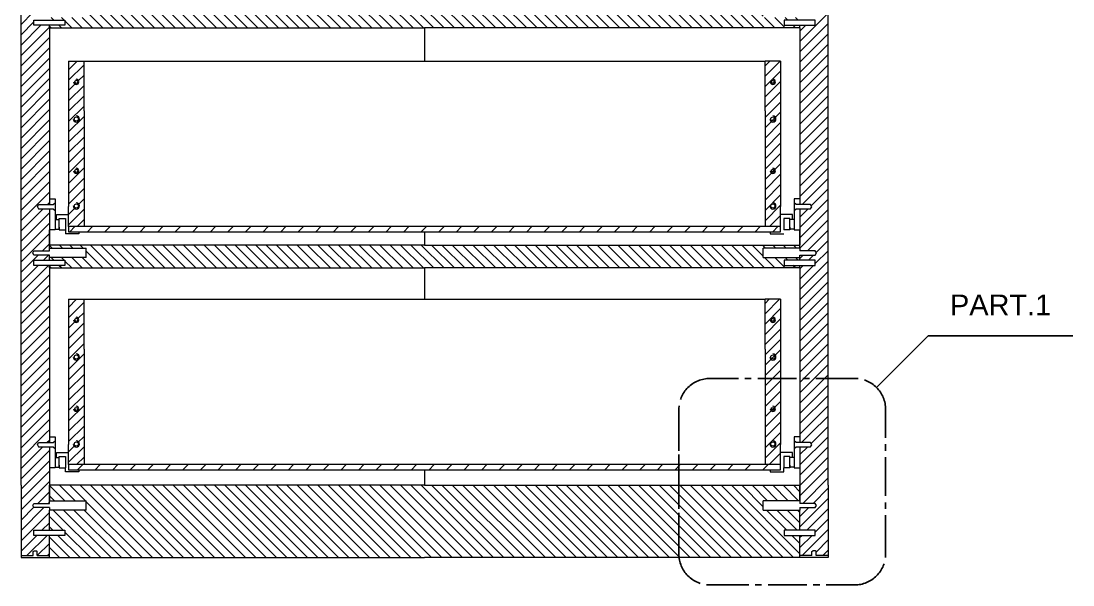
# Model space of a CAD drawing. Header units: millimetres. Extents: x -1233 to 3094, y -223 to 1764.
# Drawn here: x 1488.5 to 1590.3, y 1231.5 to 1286.1 of the extents above; entities that cross this region are included whole.
import ezdxf
from ezdxf.enums import TextEntityAlignment as Align

# ---------------------------------------------------------------- set-up
doc = ezdxf.new("R2010")
doc.units = ezdxf.units.MM
doc.linetypes.add('CENTER2', pattern=[1.125, 0.75, -0.125, 0.125, -0.125])
doc.layers.get('0').update_dxf_attribs({"color": 8})
doc.layers.add('A-SECT A-MCUT', color=7, linetype='Continuous', lineweight=35)
doc.layers.add('Campiture', color=1, linetype='Continuous')
doc.layers.add('Incastri', color=4, linetype='Continuous')
doc.styles.add('ARIAL', font='Arial.ttf')
pattern_1 = [(45, (1054.9177, 1174.1814), (-0.85, 0.85), [])]

# ---------------------------------------------------------------- blocks, each defined once
blk = doc.blocks.new('retino 2')
at = {"color": 175, "linetype": 'Continuous'}
for p, q in [((510.41, 33.59), (508.94, 35.06)), ((511.41, 33.59), (509.91, 35.09)), ((512.41, 33.59), (510.91, 35.09)), ((518.91, 28.09), (511.91, 35.09)), ((519.91, 28.09), (512.91, 35.09)), ((520.91, 28.09), (513.91, 35.09)), ((521.91, 28.09), (514.91, 35.09)), ((522.91, 28.09), (515.91, 35.09)), ((523.91, 28.09), (516.91, 35.09)), ((524.91, 28.09), (517.91, 35.09)), ((525.91, 28.09), (518.91, 35.09)), ((526.91, 28.09), (519.91, 35.09)), ((527.91, 28.09), (520.91, 35.09)), ((528.91, 28.09), (521.91, 35.09)), ((529.91, 28.09), (522.91, 35.09)), ((530.91, 28.09), (523.91, 35.09)), ((531.91, 28.09), (524.91, 35.09)), ((532.91, 28.09), (525.91, 35.09)), ((533.91, 28.09), (526.91, 35.09)), ((534.91, 28.09), (527.91, 35.09)), ((535.91, 28.09), (528.91, 35.09)), ((536.91, 28.09), (529.91, 35.09)), ((537.91, 28.09), (530.91, 35.09)), ((538.91, 28.09), (531.91, 35.09)), ((539.91, 28.09), (532.91, 35.09)), ((540.91, 28.09), (533.91, 35.09)), ((541.91, 28.09), (534.91, 35.09)), ((542.91, 28.09), (535.91, 35.09)), ((543.91, 28.09), (536.91, 35.09)), ((544.91, 28.09), (537.91, 35.09)), ((545.91, 28.09), (538.91, 35.09)), ((546.91, 28.09), (539.91, 35.09)), ((547.91, 28.09), (540.91, 35.09)), ((548.91, 28.09), (541.91, 35.09)), ((549.91, 28.09), (542.91, 35.09)), ((550.91, 28.09), (543.91, 35.09)), ((551.91, 28.09), (544.91, 35.09)), ((552.91, 28.09), (545.91, 35.09)), ((553.91, 28.09), (546.91, 35.09)), ((554.91, 28.09), (547.91, 35.09)), ((555.91, 28.09), (548.91, 35.09)), ((556.91, 28.09), (549.91, 35.09)), ((557.91, 28.09), (550.91, 35.09)), ((558.91, 28.09), (551.91, 35.09)), ((559.91, 28.09), (552.91, 35.09)), ((560.91, 28.09), (553.91, 35.09)), ((561.91, 28.09), (554.91, 35.09)), ((562.91, 28.09), (555.91, 35.09)), ((563.91, 28.09), (556.91, 35.09)), ((564.91, 28.09), (557.91, 35.09)), ((565.91, 28.09), (558.91, 35.09)), ((566.91, 28.09), (559.91, 35.09)), ((567.91, 28.09), (560.91, 35.09)), ((568.91, 28.09), (561.91, 35.09)), ((569.91, 28.09), (562.91, 35.09)), ((570.91, 28.09), (563.91, 35.09)), ((571.91, 28.09), (564.91, 35.09)), ((572.91, 28.09), (565.91, 35.09)), ((573.91, 28.09), (566.91, 35.09)), ((574.91, 28.09), (567.91, 35.09)), ((575.91, 28.09), (568.91, 35.09)), ((576.91, 28.09), (569.91, 35.09)), ((577.91, 28.09), (570.91, 35.09)), ((578.91, 28.09), (571.91, 35.09)), ((579.91, 28.09), (572.91, 35.09)), ((580.91, 28.09), (573.91, 35.09)), ((581.53, 28.46), (574.91, 35.09)), ((577.97, 33.02), (575.91, 35.09)), ((578.41, 33.59), (576.91, 35.09)), ((579.41, 33.59), (577.91, 35.09)), ((580.41, 33.59), (578.91, 35.09)), ((581.41, 33.59), (579.91, 35.09)), ((581.53, 34.46), (580.91, 35.09)), ((509.41, 33.59), (508.94, 34.06)), ((513.91, 28.09), (509.31, 32.69)), ((514.91, 28.09), (510.31, 32.69)), ((515.91, 28.09), (511.31, 32.69)), ((516.91, 28.09), (512.31, 32.69)), ((517.91, 28.09), (512.5, 33.5)), ((580.26, 30.74), (578.31, 32.69)), ((581.26, 30.74), (579.31, 32.69)), ((581.53, 31.46), (580.31, 32.69)), ((581.53, 32.46), (581.31, 32.69)), ((510.26, 30.74), (508.94, 32.06)), ((509.26, 30.74), (508.94, 31.06)), ((512.91, 28.09), (510.44, 30.56)), ((510.91, 28.09), (508.94, 30.06)), ((511.91, 28.09), (509.76, 30.24)), ((581.53, 29.46), (580.76, 30.24)), ((509.91, 28.09), (508.94, 29.06))]:
    blk.add_line(p, q, dxfattribs=at)
blk = doc.blocks.new('retino 1')
at = {"color": 175, "linetype": 'Continuous'}
for p, q in [((318.13, 159.67), (317.86, 159.94)), ((319.13, 159.67), (318.83, 159.97)), ((320.13, 159.67), (319.83, 159.97)), ((321.13, 159.67), (320.83, 159.97)), ((324.03, 157.77), (321.83, 159.97)), ((325.03, 157.77), (322.83, 159.97)), ((326.03, 157.77), (323.83, 159.97)), ((327.03, 157.77), (324.83, 159.97)), ((328.03, 157.77), (325.83, 159.97)), ((329.03, 157.77), (326.83, 159.97)), ((330.03, 157.77), (327.83, 159.97)), ((331.03, 157.77), (328.83, 159.97)), ((332.03, 157.77), (329.83, 159.97)), ((333.03, 157.77), (330.83, 159.97)), ((334.03, 157.77), (331.83, 159.97)), ((335.03, 157.77), (332.83, 159.97)), ((336.03, 157.77), (333.83, 159.97)), ((337.03, 157.77), (334.83, 159.97)), ((338.03, 157.77), (335.83, 159.97)), ((339.03, 157.77), (336.83, 159.97)), ((340.03, 157.77), (337.83, 159.97)), ((341.03, 157.77), (338.83, 159.97)), ((342.03, 157.77), (339.83, 159.97)), ((343.03, 157.77), (340.83, 159.97)), ((344.03, 157.77), (341.83, 159.97)), ((345.03, 157.77), (342.83, 159.97)), ((346.03, 157.77), (343.83, 159.97)), ((347.03, 157.77), (344.83, 159.97)), ((348.03, 157.77), (345.83, 159.97)), ((349.03, 157.77), (346.83, 159.97)), ((350.03, 157.77), (347.83, 159.97)), ((351.03, 157.77), (348.83, 159.97)), ((352.03, 157.77), (349.83, 159.97)), ((353.03, 157.77), (350.83, 159.97)), ((354.03, 157.77), (351.83, 159.97)), ((355.03, 157.77), (352.83, 159.97)), ((356.03, 157.77), (353.83, 159.97)), ((357.03, 157.77), (354.83, 159.97)), ((358.03, 157.77), (355.83, 159.97)), ((359.03, 157.77), (356.83, 159.97)), ((360.03, 157.77), (357.83, 159.97)), ((361.03, 157.77), (358.83, 159.97)), ((362.03, 157.77), (359.83, 159.97)), ((363.03, 157.77), (360.83, 159.97)), ((364.03, 157.77), (361.83, 159.97)), ((365.03, 157.77), (362.83, 159.97)), ((366.03, 157.77), (363.83, 159.97)), ((367.03, 157.77), (364.83, 159.97)), ((368.03, 157.77), (365.83, 159.97)), ((369.03, 157.77), (366.83, 159.97)), ((370.03, 157.77), (367.83, 159.97)), ((371.03, 157.77), (368.83, 159.97)), ((372.03, 157.77), (369.83, 159.97)), ((373.03, 157.77), (370.83, 159.97)), ((374.03, 157.77), (371.83, 159.97)), ((375.03, 157.77), (372.83, 159.97)), ((376.03, 157.77), (373.83, 159.97)), ((377.03, 157.77), (374.83, 159.97)), ((378.03, 157.77), (375.83, 159.97)), ((379.03, 157.77), (376.83, 159.97)), ((380.03, 157.77), (377.83, 159.97)), ((381.03, 157.77), (378.83, 159.97)), ((382.03, 157.77), (379.83, 159.97)), ((383.03, 157.77), (380.83, 159.97)), ((384.03, 157.77), (381.83, 159.97)), ((385.03, 157.77), (382.83, 159.97)), ((386.03, 157.77), (383.83, 159.97)), ((387.03, 157.77), (384.83, 159.97)), ((386.89, 158.9), (385.83, 159.97)), ((387.13, 159.67), (386.83, 159.97)), ((388.13, 159.67), (387.83, 159.97)), ((389.13, 159.67), (388.83, 159.97)), ((390.13, 159.67), (389.83, 159.97)), ((318.28, 158.52), (318.03, 158.77)), ((319.28, 158.52), (319.03, 158.77)), ((321.03, 157.77), (320.03, 158.77)), ((322.03, 157.77), (321.03, 158.77)), ((323.03, 157.77), (321.42, 159.38)), ((388.03, 157.77), (387.03, 158.77)), ((389.03, 157.77), (388.03, 158.77)), ((389.28, 158.52), (389.03, 158.77)), ((390.28, 158.52), (390.03, 158.77)), ((318.03, 157.77), (317.86, 157.94)), ((319.03, 157.77), (318.78, 158.02)), ((320.03, 157.77), (319.36, 158.44)), ((390.03, 157.77), (389.78, 158.02))]:
    blk.add_line(p, q, dxfattribs=at)

msp = doc.modelspace()

# ---------------------------------------------------------------- hatches: boundary and pattern name
at = {"layer": 'Campiture'}
h = msp.add_hatch(dxfattribs=at)
h.set_pattern_fill('JIS_WOOD', color=256, scale=1.7)
h.set_pattern_definition(pattern_1)
h.paths.add_polyline_path([(1562, 1266.2), (1561, 1266.2), (1560.5, 1266.2), (1494.61, 1266.2), (1494.11, 1266.2), (1493.11, 1266.2), (1493.11, 1266.1), (1493.11, 1265.7), (1562, 1265.7)])
h = msp.add_hatch(dxfattribs=at)
h.set_pattern_fill('JIS_WOOD', color=256, scale=1.7)
h.set_pattern_definition(pattern_1)
h.paths.add_polyline_path([(1494.61, 1243.15), (1494.11, 1243.15), (1493.11, 1243.15), (1493.11, 1242.85), (1493.11, 1242.65), (1562, 1242.65), (1562, 1243.15), (1561, 1243.15), (1560.5, 1243.15)])

# ---------------------------------------------------------------- linework, layer by layer
for p, q in [((1488.52, 1241.15), (1488.52, 1334.15)), ((1566.6, 1241.15), (1566.6, 1334.15)), ((1491.26, 1285.45), (1491.26, 1285.7)), ((1491.26, 1285.45), (1491.26, 1285.7)), ((1491.26, 1285.45), (1527.56, 1285.45)), ((1491.26, 1285.45), (1491.26, 1268.9)), ((1563.85, 1285.45), (1527.56, 1285.45)), ((1527.56, 1285.45), (1527.56, 1282.22)), ((1563.85, 1285.45), (1563.85, 1285.7)), ((1563.85, 1285.45), (1563.85, 1285.7)), ((1563.85, 1285.45), (1563.85, 1269.3)), ((1493.11, 1282.22), (1494.61, 1282.22)), ((1493.11, 1282.22), (1493.11, 1268.15)), ((1494.61, 1277.4), (1494.61, 1282.22)), ((1494.61, 1282.22), (1560.5, 1282.22)), ((1562, 1282.22), (1560.5, 1282.22)), ((1560.5, 1277.4), (1560.5, 1282.22)), ((1562, 1282.22), (1562, 1268.15)), ((1494.61, 1277.4), (1494.61, 1266.6)), ((1560.5, 1277.4), (1560.5, 1266.6)), ((1563.85, 1269.3), (1563.85, 1268.9)), ((1491.26, 1268.9), (1491.26, 1268.33)), ((1491.26, 1268.9), (1491.81, 1268.9)), ((1491.81, 1268.9), (1491.81, 1265.9)), ((1493.11, 1266.2), (1493.11, 1268.15)), ((1562, 1266.2), (1562, 1268.15)), ((1563.3, 1268.9), (1563.3, 1265.9)), ((1563.85, 1268.9), (1563.3, 1268.9)), ((1563.85, 1268.9), (1563.85, 1268.33)), ((1491.26, 1267.93), (1491.26, 1264.4)), ((1491.96, 1266.9), (1491.96, 1267.39)), ((1491.96, 1267.39), (1493.11, 1267.39)), ((1492.21, 1266.15), (1492.21, 1267)), ((1492.21, 1265.9), (1492.21, 1267)), ((1492.21, 1267), (1492.81, 1267)), ((1492.81, 1267), (1492.81, 1265.9)), ((1563.15, 1267.39), (1562, 1267.39)), ((1562.3, 1267), (1562.3, 1265.9)), ((1562.9, 1267), (1562.3, 1267)), ((1562.9, 1266.15), (1562.9, 1267)), ((1562.9, 1265.9), (1562.9, 1267)), ((1563.15, 1266.9), (1563.15, 1267.39)), ((1563.85, 1267.93), (1563.85, 1264.4)), ((1491.81, 1266.9), (1492.21, 1266.9)), ((1491.81, 1265.9), (1491.81, 1265.95)), ((1491.81, 1265.95), (1492.21, 1265.95)), ((1492.21, 1266.15), (1492.21, 1265.9)), ((1494.61, 1266.6), (1494.61, 1266.4)), ((1494.61, 1266.4), (1494.61, 1266.2)), ((1560.5, 1266.6), (1560.5, 1266.4)), ((1560.5, 1266.4), (1560.5, 1266.2)), ((1563.3, 1266.9), (1562.9, 1266.9)), ((1562.9, 1266.15), (1562.9, 1265.9)), ((1563.3, 1265.95), (1562.9, 1265.95)), ((1491.81, 1265.9), (1491.26, 1265.9)), ((1491.26, 1264.4), (1491.26, 1265.9)), ((1492.21, 1265.9), (1492.81, 1265.9)), ((1492.81, 1265.9), (1492.81, 1265.5)), ((1494.11, 1265.5), (1492.81, 1265.5)), ((1494.11, 1265.7), (1494.11, 1265.5)), ((1527.56, 1265.7), (1527.56, 1264.4)), ((1561, 1265.7), (1561, 1265.5)), ((1561, 1265.5), (1562.3, 1265.5)), ((1562.9, 1265.9), (1562.3, 1265.9)), ((1563.3, 1265.9), (1563.85, 1265.9)), ((1563.85, 1264.4), (1563.85, 1265.9)), ((1527.56, 1264.4), (1491.26, 1264.4)), ((1491.26, 1264.1), (1491.26, 1264.4)), ((1491.26, 1263.85), (1491.26, 1264.1)), ((1527.56, 1264.4), (1563.85, 1264.4)), ((1563.85, 1264.1), (1563.85, 1264.4)), ((1563.85, 1264.1), (1563.85, 1263.85)), ((1491.26, 1263.2), (1491.26, 1263.45)), ((1491.26, 1262.95), (1491.26, 1263.2)), ((1563.85, 1263.2), (1563.85, 1263.45)), ((1563.85, 1262.95), (1563.85, 1263.2)), ((1491.26, 1262.2), (1491.26, 1262.45)), ((1491.26, 1262.2), (1491.26, 1262.45)), ((1491.26, 1262.2), (1527.56, 1262.2)), ((1491.26, 1262.2), (1491.26, 1245.85)), ((1563.85, 1262.2), (1527.56, 1262.2)), ((1527.56, 1262.2), (1527.56, 1259.17)), ((1563.85, 1262.2), (1563.85, 1262.45)), ((1563.85, 1262.2), (1563.85, 1262.45)), ((1563.85, 1262.2), (1563.85, 1245.85)), ((1493.11, 1259.17), (1494.61, 1259.17)), ((1493.11, 1259.17), (1493.11, 1245.1)), ((1494.61, 1254.35), (1494.61, 1259.17)), ((1494.61, 1259.17), (1560.5, 1259.17)), ((1562, 1259.17), (1560.5, 1259.17)), ((1560.5, 1254.35), (1560.5, 1259.17)), ((1562, 1259.17), (1562, 1245.1)), ((1494.61, 1254.35), (1494.61, 1243.55)), ((1560.5, 1254.35), (1560.5, 1243.55)), ((1491.26, 1245.85), (1491.26, 1245.28)), ((1491.26, 1245.85), (1491.81, 1245.85)), ((1491.81, 1245.85), (1491.81, 1242.85)), ((1563.3, 1245.85), (1563.3, 1242.85)), ((1563.85, 1245.85), (1563.3, 1245.85)), ((1563.85, 1245.85), (1563.85, 1245.28)), ((1491.26, 1244.88), (1491.26, 1241.15)), ((1493.11, 1243.15), (1493.11, 1245.1)), ((1562, 1243.15), (1562, 1245.1)), ((1563.85, 1244.88), (1563.85, 1241.15)), ((1491.81, 1243.85), (1492.21, 1243.85)), ((1491.96, 1243.85), (1491.96, 1244.34)), ((1491.96, 1244.34), (1493.11, 1244.34)), ((1492.21, 1243.1), (1492.21, 1243.95)), ((1492.21, 1242.85), (1492.21, 1243.95)), ((1492.21, 1243.95), (1492.81, 1243.95)), ((1492.81, 1243.95), (1492.81, 1242.85)), ((1494.61, 1243.55), (1494.61, 1243.35)), ((1560.5, 1243.55), (1560.5, 1243.35)), ((1563.15, 1244.34), (1562, 1244.34)), ((1562.3, 1243.95), (1562.3, 1242.85)), ((1562.9, 1243.95), (1562.3, 1243.95)), ((1562.9, 1243.1), (1562.9, 1243.95)), ((1562.9, 1242.85), (1562.9, 1243.95)), ((1563.3, 1243.85), (1562.9, 1243.85)), ((1563.15, 1243.85), (1563.15, 1244.34)), ((1491.81, 1242.85), (1491.26, 1242.85)), ((1491.81, 1242.85), (1491.81, 1242.9)), ((1491.81, 1242.9), (1492.21, 1242.9)), ((1492.21, 1243.1), (1492.21, 1242.85)), ((1492.21, 1242.85), (1492.81, 1242.85)), ((1492.81, 1242.45), (1492.81, 1242.85)), ((1494.11, 1242.65), (1494.11, 1242.45)), ((1494.61, 1243.35), (1494.61, 1243.15)), ((1527.56, 1242.65), (1527.56, 1241.15)), ((1560.5, 1243.35), (1560.5, 1243.15)), ((1561, 1242.65), (1561, 1242.45)), ((1562.3, 1242.45), (1562.3, 1242.85)), ((1562.9, 1242.85), (1562.3, 1242.85)), ((1562.9, 1243.1), (1562.9, 1242.85)), ((1563.3, 1242.9), (1562.9, 1242.9)), ((1563.3, 1242.85), (1563.85, 1242.85)), ((1494.11, 1242.45), (1492.81, 1242.45)), ((1561, 1242.45), (1562.3, 1242.45)), ((1488.52, 1241.15), (1488.52, 1234.15)), ((1491.26, 1239.65), (1491.26, 1241.15)), ((1527.56, 1241.15), (1491.26, 1241.15)), ((1491.26, 1241.15), (1491.26, 1239.65)), ((1527.56, 1241.15), (1563.85, 1241.15)), ((1563.85, 1239.65), (1563.85, 1241.15)), ((1563.85, 1241.15), (1563.85, 1239.65)), ((1566.6, 1241.15), (1566.6, 1234.15)), ((1491.26, 1239.4), (1491.26, 1239.65)), ((1563.85, 1239.65), (1563.85, 1239.4)), ((1491.26, 1239), (1491.26, 1238.75)), ((1491.26, 1236.8), (1491.26, 1238.75)), ((1563.85, 1239), (1563.85, 1238.75)), ((1563.85, 1236.8), (1563.85, 1238.75)), ((1491.26, 1234.15), (1491.26, 1236.3)), ((1563.85, 1234.15), (1563.85, 1236.3)), ((1488.52, 1234.15), (1491.26, 1234.15)), ((1491.26, 1234.15), (1527.56, 1234.15)), ((1563.85, 1234.15), (1527.56, 1234.15)), ((1566.6, 1234.15), (1563.85, 1234.15))]:
    msp.add_line(p, q)
at = {"color": 175, "linetype": 'Continuous'}
for p, q in [((1491.04, 1269.3), (1491.26, 1269.53)), ((1491.07, 1268.33), (1491.26, 1268.53)), ((1561.94, 1266.2), (1562, 1266.27)), ((1563.84, 1264.1), (1563.85, 1264.12)), ((1490.99, 1246.25), (1491.26, 1246.53)), ((1491.02, 1245.28), (1491.26, 1245.53)), ((1561.89, 1243.15), (1562, 1243.27)), ((1491.14, 1239.4), (1491.26, 1239.53))]:
    msp.add_line(p, q, dxfattribs=at)
for points in [[(1562, 1266.2), (1561, 1266.2), (1560.5, 1266.2), (1494.61, 1266.2), (1494.11, 1266.2), (1493.11, 1266.2), (1493.11, 1266.1), (1493.11, 1265.7), (1562, 1265.7)], [(1494.11, 1243.15), (1493.11, 1243.15), (1493.11, 1242.85), (1493.11, 1242.65), (1562, 1242.65), (1562, 1243.15), (1561, 1243.15), (1560.5, 1243.15), (1494.61, 1243.15)]]:
    msp.add_lwpolyline(points, close=True)
at = {"layer": 'A-SECT A-MCUT'}
for q in [(1571.28, 1250.62), (1590.28, 1255.62)]:
    msp.add_line((1576.28, 1255.62), q, dxfattribs=at)
at = {"layer": 'A-SECT A-MCUT', "linetype": 'CENTER2', "ltscale": 5}
msp.add_lwpolyline([(1552.16, 1234.5, 0.414214), (1555.16, 1231.5), (1569.16, 1231.5, 0.414214), (1572.16, 1234.5), (1572.16, 1248.5, 0.414214), (1569.16, 1251.5), (1555.16, 1251.5, 0.414214), (1552.16, 1248.5), (1552.16, 1234.5), (1552.16, 1248.5)], format="xyb", dxfattribs=at)
at = {"layer": 'Campiture', "linetype": 'Continuous'}
for p, q in [((1488.52, 1285.78), (1489.66, 1286.93)), ((1563.85, 1284.12), (1566.6, 1286.86)), ((1488.52, 1284.78), (1489.76, 1286.03)), ((1488.52, 1283.78), (1490.44, 1285.7)), ((1488.52, 1282.78), (1491.26, 1285.53)), ((1563.85, 1283.12), (1566.6, 1285.86)), ((1563.85, 1285.12), (1564.44, 1285.7)), ((1488.52, 1281.78), (1491.26, 1284.53)), ((1563.85, 1282.12), (1566.6, 1284.86)), ((1488.52, 1280.78), (1491.26, 1283.53)), ((1563.85, 1281.12), (1566.6, 1283.86)), ((1488.52, 1279.78), (1491.26, 1282.53)), ((1493.11, 1281.38), (1493.95, 1282.22)), ((1560.5, 1281.77), (1560.95, 1282.22)), ((1560.5, 1280.77), (1561.95, 1282.22)), ((1563.85, 1280.12), (1566.6, 1282.86)), ((1488.52, 1278.78), (1491.26, 1281.53)), ((1493.11, 1280.38), (1494.61, 1281.88)), ((1560.5, 1279.77), (1562, 1281.27)), ((1563.85, 1279.12), (1566.6, 1281.86)), ((1488.52, 1277.78), (1491.26, 1280.53)), ((1494.04, 1280.31), (1494.61, 1280.88)), ((1560.5, 1278.77), (1562, 1280.27)), ((1563.85, 1278.12), (1566.6, 1280.86)), ((1488.52, 1276.78), (1491.26, 1279.53)), ((1493.11, 1279.38), (1493.77, 1280.04)), ((1493.11, 1278.38), (1494.61, 1279.88)), ((1560.5, 1277.77), (1562, 1279.27)), ((1563.85, 1277.12), (1566.6, 1279.86)), ((1488.52, 1275.78), (1491.26, 1278.53)), ((1493.11, 1277.38), (1494.61, 1278.88)), ((1560.5, 1276.77), (1562, 1278.27)), ((1563.85, 1276.12), (1566.6, 1278.86)), ((1488.52, 1274.78), (1491.26, 1277.53)), ((1493.11, 1276.38), (1494.61, 1277.88)), ((1560.5, 1275.77), (1562, 1277.27)), ((1563.85, 1275.12), (1566.6, 1277.86)), ((1488.52, 1273.78), (1491.26, 1276.53)), ((1493.11, 1275.38), (1494.61, 1276.88)), ((1560.5, 1274.77), (1562, 1276.27)), ((1563.85, 1274.12), (1566.6, 1276.86)), ((1488.52, 1272.78), (1491.26, 1275.53)), ((1493.11, 1274.38), (1494.61, 1275.88)), ((1560.5, 1273.77), (1562, 1275.27)), ((1563.85, 1273.12), (1566.6, 1275.86)), ((1488.52, 1271.78), (1491.26, 1274.53)), ((1493.11, 1273.38), (1494.61, 1274.88)), ((1560.5, 1272.77), (1562, 1274.27)), ((1563.85, 1272.12), (1566.6, 1274.86)), ((1488.52, 1270.78), (1491.26, 1273.53)), ((1493.11, 1272.38), (1494.61, 1273.88)), ((1560.5, 1271.77), (1562, 1273.27)), ((1563.85, 1271.12), (1566.6, 1273.86)), ((1488.52, 1269.78), (1491.26, 1272.53)), ((1493.11, 1271.38), (1494.61, 1272.88)), ((1560.5, 1270.77), (1562, 1272.27)), ((1563.85, 1270.12), (1566.6, 1272.86)), ((1488.52, 1268.78), (1491.26, 1271.53)), ((1493.11, 1270.38), (1494.61, 1271.88)), ((1560.5, 1269.77), (1562, 1271.27)), ((1563.85, 1269.12), (1566.6, 1271.86)), ((1488.52, 1267.78), (1491.26, 1270.53)), ((1493.11, 1269.38), (1494.61, 1270.88)), ((1560.5, 1268.77), (1562, 1270.27)), ((1564.95, 1269.22), (1566.6, 1270.86)), ((1488.52, 1266.78), (1491.04, 1269.3)), ((1493.11, 1268.38), (1494.61, 1269.88)), ((1560.5, 1267.77), (1562, 1269.27)), ((1564.1, 1268.33), (1564.95, 1269.22)), ((1564.96, 1268.23), (1566.6, 1269.86)), ((1493.11, 1267.38), (1493.76, 1268.03)), ((1494.04, 1268.3), (1494.61, 1268.88)), ((1560.5, 1266.77), (1562, 1268.27)), ((1563.85, 1266.12), (1566.6, 1268.86)), ((1488.52, 1265.78), (1490.67, 1267.93)), ((1488.52, 1264.78), (1491.26, 1267.53)), ((1493.11, 1266.38), (1494.61, 1267.88)), ((1560.94, 1266.2), (1562, 1267.27)), ((1563.85, 1267.12), (1564.67, 1267.93)), ((1563.85, 1265.12), (1566.6, 1267.86)), ((1488.52, 1263.78), (1491.26, 1266.53)), ((1493.94, 1266.2), (1494.61, 1266.88)), ((1563.85, 1264.12), (1566.6, 1266.86)), ((1488.52, 1262.78), (1491.26, 1265.53)), ((1564.59, 1263.85), (1566.6, 1265.86)), ((1490.59, 1263.85), (1491.26, 1264.53)), ((1565.44, 1263.7), (1566.6, 1264.86)), ((1488.52, 1261.78), (1490.19, 1263.45)), ((1490.69, 1262.95), (1491.19, 1263.45)), ((1563.85, 1263.12), (1564.19, 1263.45)), ((1564.69, 1262.95), (1565.19, 1263.45)), ((1565.35, 1262.62), (1566.6, 1263.86)), ((1488.52, 1260.78), (1490.19, 1262.45)), ((1488.52, 1259.78), (1491.19, 1262.45)), ((1563.85, 1260.12), (1566.6, 1262.86)), ((1563.85, 1262.12), (1564.19, 1262.45)), ((1563.85, 1261.12), (1565.19, 1262.45)), ((1563.85, 1259.12), (1566.6, 1261.86)), ((1488.52, 1258.78), (1491.26, 1261.53)), ((1563.85, 1258.12), (1566.6, 1260.86)), ((1488.52, 1257.78), (1491.26, 1260.53)), ((1563.85, 1257.12), (1566.6, 1259.86)), ((1488.52, 1256.78), (1491.26, 1259.53)), ((1493.11, 1258.38), (1493.9, 1259.17)), ((1493.11, 1257.38), (1494.61, 1258.88)), ((1560.5, 1258.77), (1560.9, 1259.17)), ((1560.5, 1257.77), (1561.9, 1259.17)), ((1563.85, 1256.12), (1566.6, 1258.86)), ((1488.52, 1255.78), (1491.26, 1258.53)), ((1494.02, 1257.29), (1494.61, 1257.88)), ((1560.5, 1256.77), (1562, 1258.27)), ((1563.85, 1255.12), (1566.6, 1257.86)), ((1488.52, 1254.78), (1491.26, 1257.53)), ((1493.11, 1256.38), (1493.74, 1257.01)), ((1493.11, 1255.38), (1494.61, 1256.88)), ((1560.5, 1255.77), (1562, 1257.27)), ((1563.85, 1254.12), (1566.6, 1256.86)), ((1488.52, 1253.78), (1491.26, 1256.53)), ((1493.11, 1254.38), (1494.61, 1255.88)), ((1560.5, 1254.77), (1562, 1256.27)), ((1563.85, 1253.12), (1566.6, 1255.86)), ((1488.52, 1252.78), (1491.26, 1255.53)), ((1493.11, 1253.38), (1494.61, 1254.88)), ((1560.5, 1253.77), (1562, 1255.27)), ((1563.85, 1252.12), (1566.6, 1254.86)), ((1488.52, 1251.78), (1491.26, 1254.53)), ((1493.11, 1252.38), (1494.61, 1253.88)), ((1560.5, 1252.77), (1562, 1254.27)), ((1563.85, 1251.12), (1566.6, 1253.86)), ((1488.52, 1250.78), (1491.26, 1253.53)), ((1493.11, 1251.38), (1494.61, 1252.88)), ((1560.5, 1251.77), (1562, 1253.27)), ((1563.85, 1250.12), (1566.6, 1252.86)), ((1488.52, 1249.78), (1491.26, 1252.53)), ((1493.11, 1250.38), (1494.61, 1251.88)), ((1560.5, 1250.77), (1562, 1252.27)), ((1563.85, 1249.12), (1566.6, 1251.86)), ((1488.52, 1248.78), (1491.26, 1251.53)), ((1493.11, 1249.38), (1494.61, 1250.88)), ((1560.5, 1249.77), (1562, 1251.27)), ((1563.85, 1248.12), (1566.6, 1250.86)), ((1488.52, 1247.78), (1491.26, 1250.53)), ((1493.11, 1248.38), (1494.61, 1249.88)), ((1560.5, 1248.77), (1562, 1250.27)), ((1563.85, 1247.12), (1566.6, 1249.86)), ((1488.52, 1246.78), (1491.26, 1249.53)), ((1493.11, 1247.38), (1494.61, 1248.88)), ((1560.5, 1247.77), (1562, 1249.27)), ((1563.85, 1246.11), (1566.6, 1248.86)), ((1488.52, 1245.78), (1491.26, 1248.53)), ((1493.11, 1246.38), (1494.61, 1247.88)), ((1560.5, 1246.77), (1562, 1248.27)), ((1564.93, 1246.2), (1566.6, 1247.86)), ((1488.52, 1244.78), (1491.26, 1247.53)), ((1493.11, 1245.38), (1494.61, 1246.88)), ((1560.5, 1245.77), (1562, 1247.27)), ((1564.95, 1245.21), (1566.6, 1246.86)), ((1488.52, 1243.78), (1490.99, 1246.25)), ((1494.02, 1245.28), (1494.61, 1245.88)), ((1560.5, 1244.77), (1562, 1246.27)), ((1563.85, 1243.12), (1566.6, 1245.86)), ((1564.02, 1245.28), (1564.93, 1246.2)), ((1488.52, 1242.78), (1490.62, 1244.88)), ((1493.11, 1244.38), (1493.73, 1245)), ((1493.11, 1243.38), (1494.61, 1244.88)), ((1560.5, 1243.77), (1562, 1245.27)), ((1563.85, 1244.12), (1564.62, 1244.88)), ((1563.85, 1242.12), (1566.6, 1244.86)), ((1488.52, 1241.78), (1491.26, 1244.53)), ((1493.89, 1243.15), (1494.61, 1243.88)), ((1560.89, 1243.15), (1562, 1244.27)), ((1563.85, 1241.12), (1566.6, 1243.86)), ((1488.52, 1240.78), (1491.26, 1243.53)), ((1488.52, 1239.78), (1491.26, 1242.53)), ((1563.85, 1240.12), (1566.6, 1242.86)), ((1488.52, 1238.78), (1491.26, 1241.53)), ((1564.14, 1239.4), (1566.6, 1241.86)), ((1490.14, 1239.4), (1491.26, 1240.53)), ((1565.14, 1239.4), (1566.6, 1240.86)), ((1563.85, 1237.12), (1566.6, 1239.86)), ((1488.52, 1237.78), (1489.75, 1239.02)), ((1488.52, 1236.78), (1490.74, 1239)), ((1488.52, 1235.78), (1491.26, 1238.53)), ((1563.85, 1238.12), (1564.74, 1239)), ((1564.54, 1236.8), (1566.6, 1238.86)), ((1490.54, 1236.8), (1491.26, 1237.53)), ((1565.35, 1236.62), (1566.6, 1237.86)), ((1564.09, 1234.35), (1566.6, 1236.86)), ((1488.52, 1234.78), (1490.04, 1236.3)), ((1489.09, 1234.35), (1491.04, 1236.3)), ((1490.09, 1234.35), (1491.26, 1235.53)), ((1563.85, 1236.12), (1564.04, 1236.3)), ((1563.85, 1235.12), (1565.04, 1236.3)), ((1565.43, 1234.69), (1566.6, 1235.86)), ((1491.09, 1234.35), (1491.26, 1234.53)), ((1566.09, 1234.35), (1566.6, 1234.86))]:
    msp.add_line(p, q, dxfattribs=at)
at = {"layer": 'Incastri'}
for p, q in [((1491.26, 1264.1), (1493.82, 1264.1)), ((1493.82, 1264.1), (1494.6, 1264.1)), ((1494.6, 1264.1), (1494.82, 1264.1)), ((1494.82, 1263.2), (1494.82, 1264.1)), ((1560.51, 1264.1), (1560.3, 1264.1)), ((1560.3, 1263.2), (1560.3, 1264.1)), ((1561.3, 1264.1), (1560.51, 1264.1)), ((1563.85, 1264.1), (1561.3, 1264.1)), ((1489.65, 1263.65), (1489.76, 1263.85)), ((1489.76, 1263.45), (1489.65, 1263.65)), ((1489.76, 1263.85), (1491.26, 1263.85)), ((1491.26, 1263.45), (1489.76, 1263.45)), ((1494.82, 1263.2), (1491.26, 1263.2)), ((1560.3, 1263.2), (1563.85, 1263.2)), ((1565.35, 1263.85), (1563.85, 1263.85)), ((1563.85, 1263.45), (1565.35, 1263.45)), ((1565.47, 1263.65), (1565.35, 1263.85)), ((1565.35, 1263.45), (1565.47, 1263.65)), ((1491.26, 1239.65), (1493.82, 1239.65)), ((1493.82, 1239.65), (1494.6, 1239.65)), ((1494.6, 1239.65), (1494.82, 1239.65)), ((1494.82, 1238.75), (1494.82, 1239.65)), ((1560.51, 1239.65), (1560.3, 1239.65)), ((1560.3, 1238.75), (1560.3, 1239.65)), ((1561.3, 1239.65), (1560.51, 1239.65)), ((1563.85, 1239.65), (1561.3, 1239.65)), ((1489.65, 1239.2), (1489.76, 1239.4)), ((1489.76, 1239), (1489.65, 1239.2)), ((1489.76, 1239.4), (1491.26, 1239.4)), ((1491.26, 1239), (1489.76, 1239)), ((1494.82, 1238.75), (1491.26, 1238.75)), ((1560.3, 1238.75), (1563.85, 1238.75)), ((1565.35, 1239.4), (1563.85, 1239.4)), ((1563.85, 1239), (1565.35, 1239)), ((1565.47, 1239.2), (1565.35, 1239.4)), ((1565.35, 1239), (1565.47, 1239.2)), ((1489.69, 1234.75), (1489.78, 1234.8)), ((1489.69, 1234.35), (1489.69, 1234.75)), ((1489.78, 1234.8), (1490, 1234.8)), ((1490.09, 1234.75), (1490, 1234.8)), ((1490.09, 1234.35), (1490.09, 1234.75)), ((1565.03, 1234.75), (1565.11, 1234.8)), ((1565.03, 1234.35), (1565.03, 1234.75)), ((1565.34, 1234.8), (1565.11, 1234.8)), ((1565.43, 1234.75), (1565.34, 1234.8)), ((1565.43, 1234.35), (1565.43, 1234.75)), ((1488.52, 1234.35), (1489.69, 1234.35)), ((1490.09, 1234.35), (1491.26, 1234.35)), ((1565.03, 1234.35), (1563.85, 1234.35)), ((1566.6, 1234.35), (1565.43, 1234.35))]:
    msp.add_line(p, q, dxfattribs=at)
for points in [[(1492.66, 1285.7), (1490.76, 1285.7), (1489.86, 1285.7), (1489.76, 1285.7), (1489.76, 1285.8), (1489.76, 1286.1), (1489.76, 1286.2), (1489.86, 1286.2), (1492.66, 1286.2), (1492.76, 1286.2), (1492.76, 1286.1), (1492.76, 1285.8), (1492.76, 1285.7)], [(1562.45, 1285.7), (1564.35, 1285.7), (1565.25, 1285.7), (1565.35, 1285.7), (1565.35, 1285.8), (1565.35, 1286.1), (1565.35, 1286.2), (1565.25, 1286.2), (1562.45, 1286.2), (1562.35, 1286.2), (1562.35, 1286.1), (1562.35, 1285.8), (1562.35, 1285.7)], [(1492.66, 1262.45), (1490.76, 1262.45), (1489.86, 1262.45), (1489.76, 1262.45), (1489.76, 1262.55), (1489.76, 1262.85), (1489.76, 1262.95), (1489.86, 1262.95), (1492.66, 1262.95), (1492.76, 1262.95), (1492.76, 1262.85), (1492.76, 1262.55), (1492.76, 1262.45)], [(1562.45, 1262.45), (1564.35, 1262.45), (1565.25, 1262.45), (1565.35, 1262.45), (1565.35, 1262.55), (1565.35, 1262.85), (1565.35, 1262.95), (1565.25, 1262.95), (1562.45, 1262.95), (1562.35, 1262.95), (1562.35, 1262.85), (1562.35, 1262.55), (1562.35, 1262.45)], [(1492.66, 1236.3), (1490.76, 1236.3), (1489.86, 1236.3), (1489.76, 1236.3), (1489.76, 1236.4), (1489.76, 1236.7), (1489.76, 1236.8), (1489.86, 1236.8), (1492.66, 1236.8), (1492.76, 1236.8), (1492.76, 1236.7), (1492.76, 1236.4), (1492.76, 1236.3)], [(1562.45, 1236.3), (1564.35, 1236.3), (1565.25, 1236.3), (1565.35, 1236.3), (1565.35, 1236.4), (1565.35, 1236.7), (1565.35, 1236.8), (1565.25, 1236.8), (1562.45, 1236.8), (1562.35, 1236.8), (1562.35, 1236.7), (1562.35, 1236.4), (1562.35, 1236.3)]]:
    msp.add_lwpolyline(points, close=True, dxfattribs=at)
for points in [[(1490.1, 1268.13), (1490.21, 1268.33), (1490.71, 1268.33), (1491.01, 1268.33), (1491.41, 1268.33), (1491.62, 1268.33), (1491.81, 1268.51)], [(1490.1, 1268.13), (1490.21, 1267.93), (1490.71, 1267.93), (1491.01, 1267.93), (1491.62, 1267.93), (1491.81, 1267.76)], [(1564.9, 1268.33), (1564.4, 1268.33), (1564.1, 1268.33), (1563.7, 1268.33), (1563.49, 1268.33), (1563.3, 1268.51)], [(1563.3, 1267.76), (1563.49, 1267.93), (1564.1, 1267.93), (1564.4, 1267.93), (1564.9, 1267.93), (1565.02, 1268.13), (1564.9, 1268.33)], [(1490.1, 1245.08), (1490.21, 1245.28), (1490.71, 1245.28), (1491.01, 1245.28), (1491.41, 1245.28), (1491.62, 1245.28), (1491.81, 1245.46)], [(1490.1, 1245.08), (1490.21, 1244.88), (1490.71, 1244.88), (1491.01, 1244.88), (1491.62, 1244.88), (1491.81, 1244.71)], [(1564.9, 1245.28), (1564.4, 1245.28), (1564.1, 1245.28), (1563.7, 1245.28), (1563.49, 1245.28), (1563.3, 1245.46)], [(1563.3, 1244.71), (1563.49, 1244.88), (1564.1, 1244.88), (1564.4, 1244.88), (1564.9, 1244.88), (1565.02, 1245.08), (1564.9, 1245.28)]]:
    msp.add_lwpolyline(points, dxfattribs=at)
for centre, radius in [((1493.86, 1280.22), 0.15), ((1493.86, 1280.22), 0.15), ((1561.25, 1280.22), 0.15), ((1561.25, 1280.22), 0.15), ((1493.86, 1276.62), 0.2), ((1493.86, 1276.62), 0.2), ((1561.25, 1276.62), 0.2), ((1561.25, 1276.62), 0.2), ((1493.86, 1271.6), 0.15), ((1493.86, 1271.6), 0.15), ((1561.25, 1271.6), 0.15), ((1561.25, 1271.6), 0.15), ((1493.86, 1268.2), 0.2), ((1493.86, 1268.2), 0.2), ((1493.86, 1268.2), 0.2), ((1561.25, 1268.2), 0.2), ((1561.25, 1268.2), 0.2), ((1561.25, 1268.2), 0.2), ((1493.86, 1257.17), 0.15), ((1493.86, 1257.17), 0.15), ((1561.25, 1257.17), 0.15), ((1561.25, 1257.17), 0.15), ((1493.86, 1253.57), 0.2), ((1493.86, 1253.57), 0.2), ((1561.25, 1253.57), 0.2), ((1561.25, 1253.57), 0.2), ((1493.86, 1248.55), 0.15), ((1493.86, 1248.55), 0.15), ((1561.25, 1248.55), 0.15), ((1561.25, 1248.55), 0.15), ((1493.86, 1245.15), 0.2), ((1493.86, 1245.15), 0.2), ((1493.86, 1245.15), 0.2), ((1561.25, 1245.15), 0.2), ((1561.25, 1245.15), 0.2), ((1561.25, 1245.15), 0.2)]:
    msp.add_circle(centre, radius, dxfattribs=at)
for centre, radius, start, end in [((1493.86, 1280.22), 0.25, 180, 0), ((1493.86, 1280.22), 0.25, 0, 90), ((1561.25, 1280.22), 0.25, 180, 0), ((1561.25, 1280.22), 0.25, 0, 90), ((1493.86, 1276.62), 0.3, 180, 90), ((1561.25, 1276.62), 0.3, 180, 90), ((1493.86, 1271.6), 0.25, 180, 0), ((1493.86, 1271.6), 0.25, 0, 90), ((1561.25, 1271.6), 0.25, 180, 0), ((1561.25, 1271.6), 0.25, 0, 90), ((1493.86, 1268.2), 0.3, 180, 90), ((1561.25, 1268.2), 0.3, 180, 90), ((1493.86, 1257.17), 0.25, 180, 0), ((1493.86, 1257.17), 0.25, 0, 90), ((1561.25, 1257.17), 0.25, 180, 0), ((1561.25, 1257.17), 0.25, 0, 90), ((1493.86, 1253.57), 0.3, 180, 90), ((1561.25, 1253.57), 0.3, 180, 90), ((1493.86, 1248.55), 0.25, 0, 90), ((1561.25, 1248.55), 0.25, 0, 90), ((1493.86, 1248.55), 0.25, 180, 0), ((1561.25, 1248.55), 0.25, 180, 0), ((1493.86, 1245.15), 0.3, 180, 90), ((1561.25, 1245.15), 0.3, 180, 90)]:
    msp.add_arc(centre, radius, start, end, dxfattribs=at)

# ---------------------------------------------------------------- block references
at = {"layer": 'Campiture'}
for name, p in [('retino 1', (1173.41, 1127.68)), ('retino 1', (1173.41, 1104.43)), ('retino 2', (982.33, 1206.06))]:
    msp.add_blockref(name, p, dxfattribs=at)

# ---------------------------------------------------------------- texts
at = {"style": 'ARIAL'}
msp.add_attdef('PART.1', text='1', height=2, dxfattribs=at).set_placement((1583.28, 1259.62), align=Align.TOP_CENTER)

doc.saveas('drawing.dxf')
